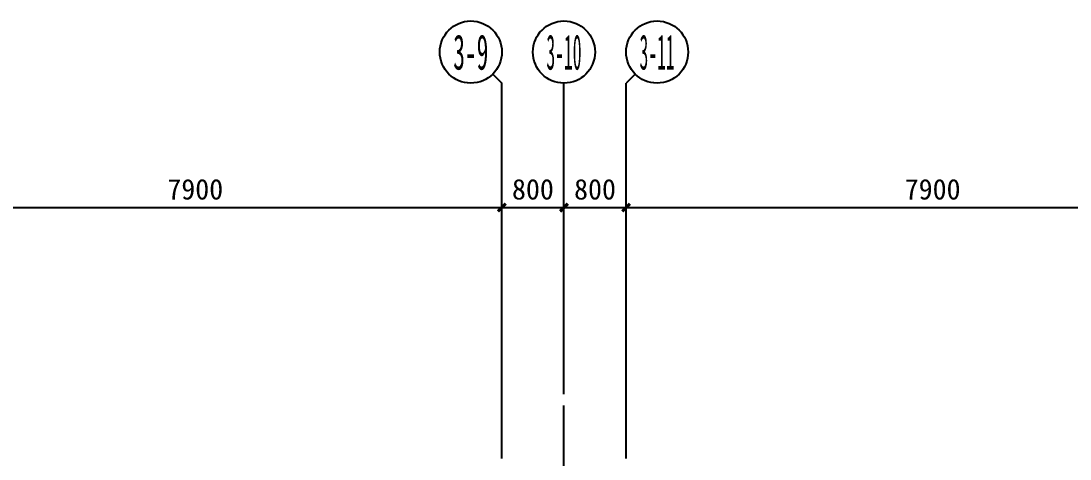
# Model space of a CAD drawing. Extents: x -3200779283 to -8106663, y 659664 to 1123462.
# Drawn here: x -8156795 to -8143280, y 854978 to 860614 of the extents above; entities that cross this region are included whole.
import ezdxf
from ezdxf.enums import TextEntityAlignment as Align

# ---------------------------------------------------------------- set-up
doc = ezdxf.new("R2010")
doc.units = 0
doc.header["$LTSCALE"] = 1000
doc.header["$MEASUREMENT"] = 0
doc.linetypes.add('3#-轴线$0$DOTE', pattern=[2.42, 2, -0.2, 0.02, -0.2])
doc.linetypes.add('DASH', pattern=[0.35, 0.25, -0.1])
doc.layers.get('Defpoints').update_dxf_attribs({"color": 30, "linetype": 'DASH'})
for name, color, linetype in [('3#-轴线$0$3#-轴号$0$A-ANNO-AXIS-CIRC', 3, 'Continuous'), ('3#-轴线$0$3#-轴号$0$A-ANNO-AXIS-TEXT', 7, 'Continuous'), ('3#-轴线$0$3#-轴号$0$A-ANNO-DIMS', 3, 'Continuous'), ('3#-轴线$0$A-ANNO-DOTE', 10, '3#-轴线$0$DOTE'), ('3#-轴线$0$AXIS_TEXT', 7, 'Continuous')]:
    doc.layers.add(name, color=color, linetype=linetype)
doc.styles.add('3#-轴线$0$3#-轴号$0$_TCH_AXIS', font='')
doc.styles.add('3#-轴线$0$3#-轴号$0$_TCH_DIM_T3', font='')
doc.styles.add('3#-轴线$0$COMPLEX', font='COMPLEX')
doc.styles.get('3#-轴线$0$3#-轴号$0$_TCH_AXIS').set_extended_font_data('SimSun')
doc.styles.get('3#-轴线$0$3#-轴号$0$_TCH_DIM_T3').set_extended_font_data('SimSun')
doc.dimstyles.new('3#-轴线$0$3#-轴号$0$_TCH_ARCH&&100', dxfattribs={"dimtxt": 264.345992, "dimasz": 100, "dimexe": 250, "dimexo": 300, "dimgap": 100, "dimtad": 1, "dimdec": 0, "dimzin": 0, "dimdsep": 46, "dimtxsty": '3#-轴线$0$3#-轴号$0$_TCH_DIM_T3', "dimblk": '3#-轴线$0$3#-轴号$0$_ArchTick', "dimcen": 0.09, "dimclrt": 7, "dimazin": 2, "dimtfac": 1, "dimtdec": 0, "dimtix": 1, "dimtmove": 2, "dimatfit": 3, "dimfxl": 100, "dimtolj": 1, "dimtzin": 0, "dimarcsym": 0})

# ---------------------------------------------------------------- blocks, each defined once
blk = doc.blocks.new('3#-轴线$0$_AXISO')
blk.add_circle((0, 0), 0.5)
at = {"layer": '3#-轴线$0$AXIS_TEXT', "style": '3#-轴线$0$COMPLEX', "width": 1.041667}
blk.add_attdef('A', text='', height=0.56, dxfattribs=at).set_placement((-0.25, -0.28), (0.25, -0.28), align=Align.FIT)
blk = doc.blocks.new('3#-轴线$0$3#-轴号$0$_ArchTick')
at = {"color": 0, "linetype": 'ByBlock', "const_width": 0.4}
blk.add_lwpolyline([(-0.5, -0.5), (0.5, 0.5)], dxfattribs=at)
blk = doc.blocks.new('*D399')
at = {"layer": '3#-轴线$0$3#-轴号$0$A-ANNO-DIMS', "color": 0, "lineweight": -2, "transparency": 16777216}
for p, q in [((12200, 4889), (12200, 5639)), ((20100, 4889), (20100, 5639)), ((12200, 5389), (20100, 5389))]:
    blk.add_line(p, q, dxfattribs=at)
at = {"layer": 'Defpoints', "color": 0, "transparency": 16777216}
for p in [(20100, 5389), (12200, 4589), (20100, 4589)]:
    blk.add_point(p, dxfattribs=at)
at = {"layer": '3#-轴线$0$3#-轴号$0$A-ANNO-DIMS', "color": 0, "lineweight": -2, "transparency": 16777216, "xscale": 100, "yscale": 100, "zscale": 100, "rotation": 180}
blk.add_blockref('3#-轴线$0$3#-轴号$0$_ArchTick', (12200, 5389), dxfattribs=at)
at = {"layer": '3#-轴线$0$3#-轴号$0$A-ANNO-DIMS', "color": 0, "lineweight": -2, "transparency": 16777216, "xscale": 100, "yscale": 100, "zscale": 100}
blk.add_blockref('3#-轴线$0$3#-轴号$0$_ArchTick', (20100, 5389), dxfattribs=at)
at = {"layer": '3#-轴线$0$3#-轴号$0$A-ANNO-DIMS', "color": 7, "transparency": 16777216, "insert": (16150, 5622), "char_height": 264.3, "attachment_point": 5, "style": '3#-轴线$0$3#-轴号$0$_TCH_DIM_T3'}
blk.add_mtext('\\A1;7900', dxfattribs=at)
blk = doc.blocks.new('*D400')
at = {"layer": '3#-轴线$0$3#-轴号$0$A-ANNO-DIMS', "color": 0, "lineweight": -2, "transparency": 16777216}
for p, q in [((20100, 4889), (20100, 5639)), ((20900, 4889), (20900, 5639)), ((20100, 5389), (20900, 5389))]:
    blk.add_line(p, q, dxfattribs=at)
at = {"layer": 'Defpoints', "color": 0, "transparency": 16777216}
for p in [(20900, 5389), (20100, 4589), (20900, 4589)]:
    blk.add_point(p, dxfattribs=at)
at = {"layer": '3#-轴线$0$3#-轴号$0$A-ANNO-DIMS', "color": 0, "lineweight": -2, "transparency": 16777216, "xscale": 100, "yscale": 100, "zscale": 100, "rotation": 180}
blk.add_blockref('3#-轴线$0$3#-轴号$0$_ArchTick', (20100, 5389), dxfattribs=at)
at = {"layer": '3#-轴线$0$3#-轴号$0$A-ANNO-DIMS', "color": 0, "lineweight": -2, "transparency": 16777216, "xscale": 100, "yscale": 100, "zscale": 100}
blk.add_blockref('3#-轴线$0$3#-轴号$0$_ArchTick', (20900, 5389), dxfattribs=at)
at = {"layer": '3#-轴线$0$3#-轴号$0$A-ANNO-DIMS', "color": 7, "transparency": 16777216, "insert": (20500, 5622), "char_height": 264.3, "attachment_point": 5, "style": '3#-轴线$0$3#-轴号$0$_TCH_DIM_T3'}
blk.add_mtext('\\A1;800', dxfattribs=at)
blk = doc.blocks.new('*D401')
at = {"layer": '3#-轴线$0$3#-轴号$0$A-ANNO-DIMS', "color": 0, "lineweight": -2, "transparency": 16777216}
for p, q in [((20900, 4889), (20900, 5639)), ((21700, 4889), (21700, 5639)), ((20900, 5389), (21700, 5389))]:
    blk.add_line(p, q, dxfattribs=at)
at = {"layer": 'Defpoints', "color": 0, "transparency": 16777216}
for p in [(21700, 5389), (20900, 4589), (21700, 4589)]:
    blk.add_point(p, dxfattribs=at)
at = {"layer": '3#-轴线$0$3#-轴号$0$A-ANNO-DIMS', "color": 0, "lineweight": -2, "transparency": 16777216, "xscale": 100, "yscale": 100, "zscale": 100, "rotation": 180}
blk.add_blockref('3#-轴线$0$3#-轴号$0$_ArchTick', (20900, 5389), dxfattribs=at)
at = {"layer": '3#-轴线$0$3#-轴号$0$A-ANNO-DIMS', "color": 0, "lineweight": -2, "transparency": 16777216, "xscale": 100, "yscale": 100, "zscale": 100}
blk.add_blockref('3#-轴线$0$3#-轴号$0$_ArchTick', (21700, 5389), dxfattribs=at)
at = {"layer": '3#-轴线$0$3#-轴号$0$A-ANNO-DIMS', "color": 7, "transparency": 16777216, "insert": (21300, 5622), "char_height": 264.3, "attachment_point": 5, "style": '3#-轴线$0$3#-轴号$0$_TCH_DIM_T3'}
blk.add_mtext('\\A1;800', dxfattribs=at)
blk = doc.blocks.new('*D402')
at = {"layer": '3#-轴线$0$3#-轴号$0$A-ANNO-DIMS', "color": 0, "lineweight": -2, "transparency": 16777216}
for p, q in [((21700, 4889), (21700, 5639)), ((29600, 4889), (29600, 5639)), ((21700, 5389), (29600, 5389))]:
    blk.add_line(p, q, dxfattribs=at)
at = {"layer": 'Defpoints', "color": 0, "transparency": 16777216}
for p in [(29600, 5389), (21700, 4589), (29600, 4589)]:
    blk.add_point(p, dxfattribs=at)
at = {"layer": '3#-轴线$0$3#-轴号$0$A-ANNO-DIMS', "color": 0, "lineweight": -2, "transparency": 16777216, "xscale": 100, "yscale": 100, "zscale": 100, "rotation": 180}
blk.add_blockref('3#-轴线$0$3#-轴号$0$_ArchTick', (21700, 5389), dxfattribs=at)
at = {"layer": '3#-轴线$0$3#-轴号$0$A-ANNO-DIMS', "color": 0, "lineweight": -2, "transparency": 16777216, "xscale": 100, "yscale": 100, "zscale": 100}
blk.add_blockref('3#-轴线$0$3#-轴号$0$_ArchTick', (29600, 5389), dxfattribs=at)
at = {"layer": '3#-轴线$0$3#-轴号$0$A-ANNO-DIMS', "color": 7, "transparency": 16777216, "insert": (25650, 5622), "char_height": 264.3, "attachment_point": 5, "style": '3#-轴线$0$3#-轴号$0$_TCH_DIM_T3'}
blk.add_mtext('\\A1;7900', dxfattribs=at)
blk = doc.blocks.new('3#-轴线$0$3#-轴号')
at = {"layer": '3#-轴线$0$3#-轴号$0$A-ANNO-AXIS-CIRC'}
for p, q in [((19982.8, 7106.5), (20100, 6989.4)), ((21817.2, 7106.5), (21700, 6989.4)), ((20100, 2989.4), (20100, 6989.4)), ((20900, 2989.4), (20900, 6989.4)), ((21700, 2989.4), (21700, 6989.4))]:
    blk.add_line(p, q, dxfattribs=at)
ref = blk.add_blockref('3#-轴线$0$_AXISO', (19700, 7389.4), dxfattribs=dict(at, xscale=800, yscale=800, zscale=800))
ref.add_attrib('A', '3-9', dxfattribs={"layer": '3#-轴线$0$3#-轴号$0$A-ANNO-AXIS-TEXT', "height": 452.55, "style": '3#-轴线$0$3#-轴号$0$_TCH_AXIS', "width": 0.466146}).set_placement((19473.7, 7163.1), (19926.3, 7163.1), align=Align.FIT)
ref = blk.add_blockref('3#-轴线$0$_AXISO', (20900, 7389.4), dxfattribs=dict(at, xscale=800, yscale=800, zscale=800))
ref.add_attrib('A', '3-10', dxfattribs={"layer": '3#-轴线$0$3#-轴号$0$A-ANNO-AXIS-TEXT', "height": 452.55, "style": '3#-轴线$0$3#-轴号$0$_TCH_AXIS', "width": 0.349609}).set_placement((20673.7, 7163.1), (21126.3, 7163.1), align=Align.FIT)
ref = blk.add_blockref('3#-轴线$0$_AXISO', (22100, 7389.4), dxfattribs=dict(at, xscale=800, yscale=800, zscale=800))
ref.add_attrib('A', '3-11', dxfattribs={"layer": '3#-轴线$0$3#-轴号$0$A-ANNO-AXIS-TEXT', "height": 452.55, "style": '3#-轴线$0$3#-轴号$0$_TCH_AXIS', "width": 0.349609}).set_placement((21873.7, 7163.1), (22326.3, 7163.1), align=Align.FIT)
at = {"layer": '3#-轴线$0$3#-轴号$0$A-ANNO-DIMS'}
for p1, p2, picture, middle in [((12200, 4589.4), (20100, 4589.4), '*D399', (16150, 5621.6)), ((20100, 4589.4), (20900, 4589.4), '*D400', (20500, 5621.6)), ((20900, 4589.4), (21700, 4589.4), '*D401', (21300, 5621.6)), ((21700, 4589.4), (29600, 4589.4), '*D402', (25650, 5621.6))]:
    dim = blk.add_aligned_dim(p1=p1, p2=p2, distance=800, dimstyle='3#-轴线$0$3#-轴号$0$_TCH_ARCH&&100', dxfattribs=at)
    dim.commit()
    dim.dimension.update_dxf_attribs({"geometry": picture, "text_midpoint": middle})
blk = doc.blocks.new('3#-轴线')
at = {"layer": '3#-轴线$0$A-ANNO-DOTE'}
for points in [[(20100, -5100), (20100, 5500)], [(20900, -16100), (20900, 5500)], [(21700, -5100), (21700, 5500)]]:
    blk.add_lwpolyline(points, dxfattribs=at)
blk.add_blockref('3#-轴线$0$3#-轴号', (0, 0))

msp = doc.modelspace()

# ---------------------------------------------------------------- block references
msp.add_blockref('3#-轴线', (-8170700, 852825))

doc.saveas('drawing.dxf')
